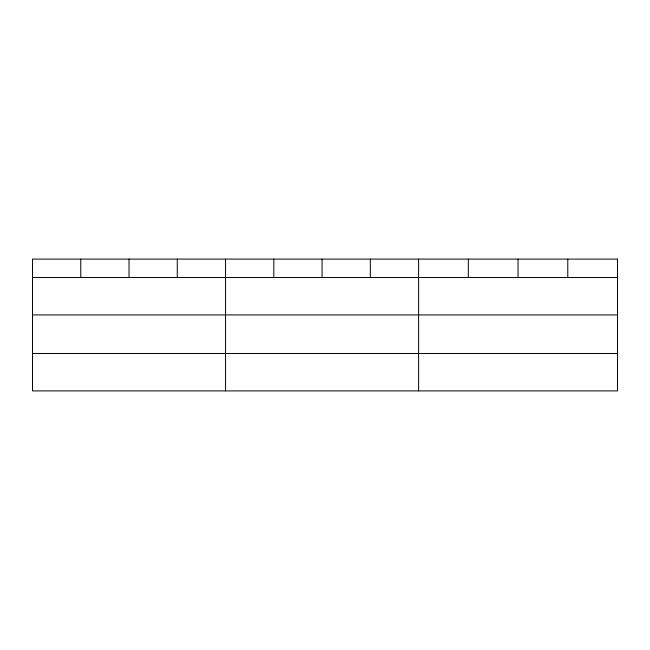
<?xml version="1.0" encoding="UTF-8"?>
<svg xmlns="http://www.w3.org/2000/svg" width="650" height="650" viewBox="0 0 650 650"><rect width="100%" height="100%" fill="white"/><g stroke="black" fill="none" stroke-linecap="round" stroke-linejoin="round"><path stroke-width="0.97" d="M32.5 277.509L617.5 277.509M32.5 314.925L617.5 314.925M32.5 353.478L617.5 353.478M567.775 259.098L567.775 277.509M518.05 259.098L518.05 277.509M468.325 259.098L468.325 277.509M418.6 259.098L418.6 390.902M370.338 259.098L370.338 277.509M322.075 259.098L322.075 277.509M273.812 259.098L273.812 277.509M225.55 259.098L225.55 390.902M177.287 259.098L177.287 277.509M129.025 259.098L129.025 277.509M80.763 259.098L80.763 277.509M617.5 259.098L32.5 259.098L32.5 390.902L617.5 390.902L617.5 259.098"/></g></svg>
